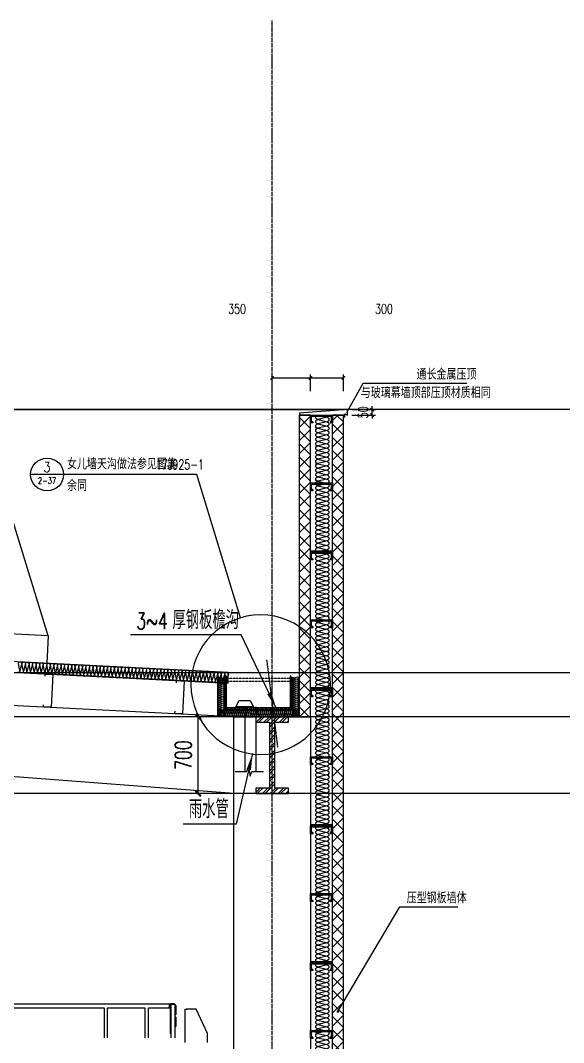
# Model space of a CAD drawing. Extents: x -1899985 to 1774885, y 556286 to 2175695.
# Drawn here: x -1057691 to -1052736, y 580187 to 589505 of the extents above; entities that cross this region are included whole.
import ezdxf
from ezdxf.enums import TextEntityAlignment as Align

# ---------------------------------------------------------------- set-up
doc = ezdxf.new("R2010")
doc.units = 0
doc.header["$LTSCALE"] = 10
doc.header["$MEASUREMENT"] = 0
for name, pattern in [('20剖面图$0$__DASH', [0.35, 0.25, -0.1]), ('20剖面图$0$DASH', [0.35, 0.25, -0.1]), ('20剖面图$0$DOTE', [2.42, 2, -0.2, 0.02, -0.2])]:
    doc.linetypes.add(name, pattern=pattern)
doc.layers.get('Defpoints').update_dxf_attribs({"color": 210})
for name, color, linetype in [('20剖面图$0$A-AXIS-DOTE', 14, '20剖面图$0$DOTE'), ('20剖面图$0$A-AXIS-DP', 126, 'Continuous'), ('20剖面图$0$A-AXIS-SYMB', 3, 'Continuous'), ('20剖面图$0$A-HATCH-2', 251, 'Continuous'), ('20剖面图$0$A-LIN-V', 9, 'Continuous'), ('20剖面图$0$AS-COLN', 6, 'Continuous'), ('20剖面图$0$AS-WALL', 40, 'Continuous'), ('20剖面图$0$COLUMN', 9, 'Continuous'), ('20剖面图$0$DIM_LEAD', 3, 'Continuous'), ('20剖面图$0$DIM_SYMB', 3, 'Continuous'), ('20剖面图$0$PUB_HATCH', 8, 'Continuous'), ('20剖面图$0$PUB_TEXT', 7, 'Continuous'), ('20剖面图$0$S-SB', 21, 'Continuous'), ('20剖面图$0$建-墙-填充', 8, 'Continuous'), ('20剖面图$0$建-尺寸', 3, 'Continuous'), ('20剖面图$0$建-柱-钢', 9, 'Continuous'), ('A-AXIS-DP', 126, 'Continuous'), ('A-LIN-V', 9, 'Continuous'), ('DIM_SYMB', 3, 'Continuous'), ('PUB_TEXT', 7, 'Continuous')]:
    doc.layers.add(name, color=color, linetype=linetype)
doc.styles.add('20剖面图$0$_TCH_DIM', font='SIMPLEX', dxfattribs={"bigfont": 'GBCBIG'})
doc.styles.add('20剖面图$0$_TCH_DIM_T3', font='SIMPLEX', dxfattribs={"width": 0.705882, "bigfont": 'GBCBIG'})
doc.styles.add('20剖面图$0$A-DIM_T3', font='SIMPLEX', dxfattribs={"width": 0.705882, "bigfont": 'GBCBIG'})
doc.styles.add('_TCH_DIM', font='SIMPLEX', dxfattribs={"bigfont": 'GBCBIG'})
doc.styles.add('_TCH_DIM_T3', font='SIMPLEX', dxfattribs={"width": 0.705882, "bigfont": 'GBCBIG'})
doc.dimstyles.new('20剖面图$0$_TCH_ARCH&&30', dxfattribs={"dimtxt": 89.25, "dimasz": 30, "dimexe": 30, "dimexo": 30, "dimgap": 37.875, "dimtad": 1, "dimdec": 0, "dimzin": 0, "dimdsep": 46, "dimtxsty": '20剖面图$0$_TCH_DIM_T3', "dimblk": '20剖面图$0$_ArchTick', "dimcen": 0.09, "dimclrt": 7, "dimazin": 2, "dimtfac": 1, "dimtdec": 0, "dimtix": 1, "dimtmove": 2, "dimatfit": 3, "dimfxl": 1, "dimtolj": 1, "dimtzin": 0, "dimarcsym": 0})
doc.dimstyles.new('20剖面图$0$A-DIM&&50', dxfattribs={"dimtxt": 148.75, "dimasz": 50, "dimexe": 50, "dimexo": 50, "dimgap": 63.125, "dimtad": 1, "dimdec": 0, "dimzin": 0, "dimdsep": 46, "dimtxsty": '20剖面图$0$A-DIM_T3', "dimblk": '20剖面图$0$_ArchTick', "dimcen": 0.09, "dimclrt": 7, "dimazin": 2, "dimtfac": 1, "dimtdec": 0, "dimtix": 1, "dimtmove": 2, "dimatfit": 3, "dimfxl": 1, "dimtolj": 1, "dimtzin": 0, "dimarcsym": 0})
doc.dimstyles.new('_TCH_ARCH&&30', dxfattribs={"dimtxt": 89.25, "dimasz": 30, "dimexe": 30, "dimexo": 30, "dimgap": 37.875, "dimtad": 1, "dimdec": 0, "dimzin": 0, "dimdsep": 46, "dimtxsty": '_TCH_DIM_T3', "dimblk": 'ARCHTICK', "dimcen": 0.09, "dimclrt": 7, "dimazin": 2, "dimtfac": 1, "dimtdec": 0, "dimtix": 1, "dimtmove": 2, "dimatfit": 3, "dimfxl": 1, "dimtolj": 1, "dimtzin": 0, "dimarcsym": 0})
pattern_1 = [(45, (60, 0), (-60.000061, 60.000061), []), (135, (60, 0), (-60.000061, -60.000061), [])]

# ---------------------------------------------------------------- blocks, each defined once
blk = doc.blocks.new('20剖面图$0$G$CBF9D2CED')
at = {"layer": '20剖面图$0$建-墙-填充'}
h = blk.add_hatch(dxfattribs=at)
h.set_pattern_fill('金属', color=256, scale=20, style=0)
h.set_pattern_definition([(45, (0, 0), (-35.3553, 35.3553), []), (45, (23.57, 0), (-35.3553, 35.3553), [])])
h.paths.add_polyline_path([(-150, 0), (-150, -50), (-25, -50), (-25, -650), (-150, -650), (-150, -700), (150, -700), (150, -650), (25, -650), (25, -50), (150, -50), (150, 0)])
at = {"layer": '20剖面图$0$建-柱-钢'}
for p, q in [((-150, 0), (-150, -50)), ((150, 0), (-150, 0)), ((150, -50), (150, 0)), ((-150, -50), (-25, -50)), ((-25, -50), (-25, -650)), ((25, -650), (25, -50)), ((25, -50), (150, -50)), ((-25, -650), (-150, -650)), ((-150, -650), (-150, -700)), ((150, -650), (25, -650)), ((150, -700), (150, -650)), ((-150, -700), (150, -700))]:
    blk.add_line(p, q, dxfattribs=at)
blk = doc.blocks.new('20剖面图$0$CURVEPATTERNLIB$SYSLIB$岩棉板')
at = {"color": 0}
for p, q in [((0, -17), (12, -67)), ((12, -67), (24, -17))]:
    blk.add_line(p, q, dxfattribs=at)
for centre, start, end in [((12, -17), 0, 180), ((0, -67), 270, 0), ((24, -67), 180, 270)]:
    blk.add_arc(centre, 12, start, end, dxfattribs=at)
blk = doc.blocks.new('20剖面图$0$_ArchTick')
at = {"color": 0, "linetype": 'ByBlock', "const_width": 0.4}
blk.add_lwpolyline([(-0.5, -0.5), (0.5, 0.5)], dxfattribs=at)
blk = doc.blocks.new('*D596')
at = {"layer": '20剖面图$0$建-尺寸', "color": 0, "lineweight": -2, "transparency": 16777216}
for p, q in [((16150, 700), (15776.2, 700)), ((15826.2, 0), (15826.2, 700)), ((16150, 0), (15776.2, 0))]:
    blk.add_line(p, q, dxfattribs=at)
at = {"layer": 'Defpoints', "color": 0, "transparency": 16777216}
for p in [(15826.2, 700), (16200, 700), (16200, 0)]:
    blk.add_point(p, dxfattribs=at)
at = {"layer": '20剖面图$0$建-尺寸', "color": 0, "lineweight": -2, "transparency": 16777216, "xscale": 50, "yscale": 50, "zscale": 50}
for p, rotation in [((15826.2, 700), 90), ((15826.2, 0), 270)]:
    blk.add_blockref('20剖面图$0$_ArchTick', p, dxfattribs=dict(at, rotation=rotation))
at = {"layer": '20剖面图$0$建-尺寸', "color": 7, "transparency": 16777216, "insert": (15688.7, 350), "char_height": 148.75, "attachment_point": 5, "rotation": 90, "style": '20剖面图$0$A-DIM_T3'}
blk.add_mtext('\\A1;700', dxfattribs=at)
blk = doc.blocks.new('20剖面图$0$11')
at = {"layer": '20剖面图$0$A-LIN-V', "color": 1}
for p, q in [((1607274.9, -75770.7), (1605612.1, -75770.7)), ((1605666.5, -75803.4), (1606672, -75803.4)), ((1606672, -75803.4), (1606672, -76077.3)), ((1606704.6, -76077.3), (1606704.6, -75803.4)), ((1606704.6, -75803.4), (1607044.8, -75803.4)), ((1607044.8, -75803.4), (1607044.8, -76077.3)), ((1607077.4, -76077.3), (1607077.4, -75803.4)), ((1607077.4, -75803.4), (1607277.4, -75803.4)), ((1607266.2, -75797.5), (1607266.2, -75795.3)), ((1607266.2, -75795.3), (1607271.7, -75795.3)), ((1607271.7, -75797.5), (1607266.2, -75797.5)), ((1607269.5, -75781.8), (1607269.5, -75777.9)), ((1607274.9, -75777.9), (1607269.5, -75777.9)), ((1607269.5, -75787.9), (1607269.5, -75781.8)), ((1607274.9, -75781.8), (1607269.5, -75781.8)), ((1607269.5, -75787.9), (1607269.5, -75788.8)), ((1607274.9, -75787.9), (1607269.5, -75787.9)), ((1607269.5, -75788.8), (1607274.9, -75788.8)), ((1607274.9, -75792), (1607274.9, -75770.3)), ((1607277.1, -75770.3), (1607277.1, -75792)), ((1607310.2, -75770.7), (1607277.1, -75770.7)), ((1607277.4, -75780.1), (1607277.1, -75780.1)), ((1607277.1, -75786.6), (1607277.4, -75786.6)), ((1607277.4, -76039.3), (1607277.4, -75774.1)), ((1607280.4, -75764.9), (1607307, -75764.9)), ((1607307, -75767), (1607280.4, -75767)), ((1607280.7, -75770.8), (1607306.8, -75770.8)), ((1607283.9, -75770.8), (1607316.5, -75770.8)), ((1607283.9, -76077.3), (1607283.9, -75770.8)), ((1607310.2, -75770.8), (1607310.2, -75770.3)), ((1607312.4, -75770.3), (1607312.4, -75770.8)), ((1607316.5, -75770.7), (1607312.4, -75770.7)), ((1607316.5, -75770.7), (1607316.5, -75770.8)), ((1607316.5, -75770.8), (1607316.5, -76077.3)), ((1607323.8, -75780.1), (1607316.5, -75780.1)), ((1607316.5, -75789.2), (1607330.7, -75789.2)), ((1607316.5, -75805), (1607330.7, -75805)), ((1607330.7, -75805), (1607316.5, -75805)), ((1607316.5, -75820.7), (1607330.7, -75820.7)), ((1607316.5, -75821.8), (1607330.7, -75821.8)), ((1607330.7, -75837.6), (1607316.5, -75837.6)), ((1607316.5, -75837.6), (1607330.7, -75837.6)), ((1607323.8, -75781), (1607323.8, -75780.1)), ((1607325.2, -75821.8), (1607325.2, -75820.7)), ((1607330.7, -75805), (1607330.7, -75789.2)), ((1607330.7, -75820.7), (1607330.7, -75805)), ((1607330.7, -75837.6), (1607330.7, -75821.8)), ((1607330.7, -75853.3), (1607330.7, -75837.6)), ((1607412.9, -75816.4), (1607430.2, -75816.4)), ((1607412.9, -76120.8), (1607412.9, -75816.4)), ((1607442.6, -75816.4), (1607425.2, -75816.4)), ((1607511.8, -75816.4), (1607430.2, -75816.4)), ((1607615, -76039.2), (1607511.8, -75816.4)), ((1607316.5, -75853.3), (1607330.7, -75853.3)), ((1607316.5, -75856.6), (1607329.6, -75856.6)), ((1607316.5, -75897.9), (1607330.7, -75897.9)), ((1607330.7, -75913.7), (1607316.5, -75913.7)), ((1607316.5, -75913.7), (1607330.7, -75913.7)), ((1607316.5, -75929.4), (1607330.7, -75929.4)), ((1607316.5, -75930.5), (1607330.7, -75930.5)), ((1607325.2, -75856.6), (1607325.2, -75853.3)), ((1607325.2, -75930.5), (1607325.2, -75929.4)), ((1607330.7, -75913.7), (1607330.7, -75897.9)), ((1607330.7, -75929.4), (1607330.7, -75913.7)), ((1607330.7, -75946.3), (1607330.7, -75930.5)), ((1607316.5, -75946.3), (1607330.7, -75946.3)), ((1607330.7, -75946.3), (1607316.5, -75946.3)), ((1607316.5, -75962), (1607330.7, -75962)), ((1607316.5, -75965.3), (1607329.6, -75965.3)), ((1607325.2, -75965.3), (1607325.2, -75962)), ((1607330.7, -75962), (1607330.7, -75946.3)), ((1607283.9, -76042.5), (1607280.7, -76042.5)), ((1607615, -76120.8), (1607615, -76039.2))]:
    blk.add_line(p, q, dxfattribs=at)
for centre, radius, start, end in [((1607271.7, -75792), 3.26, 270, 360), ((1607271.7, -75792), 5.43, 270, 360), ((1607280.4, -75770.3), 5.43, 90, 180), ((1607280.4, -75770.3), 3.26, 90, 180), ((1607280.7, -75774.1), 3.26, 90, 180), ((1607306.8, -75774.1), 3.26, 89.45035, 90), ((1607307, -75770.3), 5.43, 360, 90), ((1607307, -75770.3), 3.26, 360, 90), ((1607320.9, -75789.2), 8.7, 0, 119.99801), ((1607320.9, -75856.6), 8.7, 240.00195, 0), ((1607320.9, -75897.9), 8.7, 0, 119.99806), ((1607320.9, -75965.3), 8.7, 240.0019, 0), ((1607280.7, -76039.3), 3.26, 180, 270)]:
    blk.add_arc(centre, radius, start, end, dxfattribs=at)
blk = doc.blocks.new('20剖面图$0$23423wer')
at = {"layer": '20剖面图$0$S-SB', "xscale": 0.735970624901321, "yscale": 0.735970624901321, "zscale": 0.735970624901321}
blk.add_blockref('20剖面图$0$11', (-2850596.9, 597906.1), dxfattribs=at)
blk = doc.blocks.new('*D594')
at = {"layer": '20剖面图$0$建-尺寸', "color": 0, "lineweight": -2, "transparency": 16777216}
for p, q in [((-1777489.3, 580880.8), (-1777473.7, 581190.4)), ((-1777476.2, 581140.5), (-1772682.3, 580899.3)), ((-1772695.3, 580639.6), (-1772679.7, 580949.2))]:
    blk.add_line(p, q, dxfattribs=at)
at = {"layer": 'Defpoints', "color": 0, "transparency": 16777216}
for p in [(-1772682.3, 580899.3), (-1777491.8, 580830.9), (-1772697.8, 580589.7)]:
    blk.add_point(p, dxfattribs=at)
at = {"layer": '20剖面图$0$建-尺寸', "color": 0, "lineweight": -2, "transparency": 16777216, "xscale": 50, "yscale": 50, "zscale": 50}
for p, rotation in [((-1777476.2, 581140.5), 177.1195904165195), ((-1772682.3, 580899.3), 357.1195904165195)]:
    blk.add_blockref('20剖面图$0$_ArchTick', p, dxfattribs=dict(at, rotation=rotation))
at = {"layer": '20剖面图$0$建-尺寸', "color": 7, "transparency": 16777216, "insert": (-1775072.3, 581157.2), "char_height": 148.75, "attachment_point": 5, "rotation": 357.11959, "style": '20剖面图$0$A-DIM_T3'}
blk.add_mtext('\\A1;4800', dxfattribs=at)
blk = doc.blocks.new('20剖面图$0$G$C59B9C3A2')
at = {"layer": '20剖面图$0$A-LIN-V'}
blk.add_lwpolyline([(79.4, -16.8), (-333.7, -16.8)], dxfattribs=at)
at = {"layer": '20剖面图$0$AS-WALL'}
blk.add_lwpolyline([(-333.7, -38.1), (-333.7, -5.4), (-357.8, -16.8), (-357.8, 33.2), (79.4, 0), (79.4, -84.3)], dxfattribs=at)
blk = doc.blocks.new('20剖面图$0$CURVEPATTERNLIB$SYSLIB$防水材料1')
at = {"layer": '20剖面图$0$PUB_HATCH'}
h = blk.add_hatch(dxfattribs=at)
h.set_pattern_fill('ANSI31', color=256, scale=10, angle=90, style=0)
h.set_pattern_definition([(45, (-196995.837, -685381.036), (11.22532015, -11.22532015), [])])
h.paths.add_polyline_path([(35, 0), (0, 0), (0, -100), (35, -100), (35, -90), (30, -90), (30, -95), (5, -95), (5, -5), (30, -5), (30, -10), (35, -10)])
h = blk.add_hatch(dxfattribs=at)
h.set_pattern_fill('ANSI31', color=256, scale=10, angle=90, style=0)
h.set_pattern_definition([(45, (-196695.837, -685381.036), (11.22532015, -11.22532015), [])])
h.paths.add_polyline_path([(335, 0), (300, 0), (300, -100), (335, -100), (335, -90), (330, -90), (330, -95), (305, -95), (305, -5), (330, -5), (330, -10), (335, -10)])
at = {"layer": '20剖面图$0$A-LIN-V', "extrusion": (-3.26108e-18, 2.41725e-31, -1)}
blk.add_line((600, 0), (600, -100), dxfattribs=at)
at = {"layer": '20剖面图$0$A-LIN-V'}
for p, q in [((30, -10), (35, -10)), ((330, -10), (335, -10)), ((30, -90), (35, -90)), ((330, -90), (335, -90))]:
    blk.add_line(p, q, dxfattribs=at)
at = {"layer": '20剖面图$0$A-LIN-V', "extrusion": (-3.26108e-18, 2.41725e-31, -1)}
for points in [[(-35, -10), (-35, 0), (0, 0), (0, -100), (-35, -100), (-35, -90)], [(-335, -10), (-335, 0), (-300, 0), (-300, -100), (-335, -100), (-335, -90)], [(-30, -10), (-30, -5), (-5, -5), (-5, -95), (-30, -95), (-30, -90)], [(-330, -10), (-330, -5), (-305, -5), (-305, -95), (-330, -95), (-330, -90)]]:
    blk.add_lwpolyline(points, dxfattribs=at)
at = {"layer": '20剖面图$0$A-LIN-V', "xscale": 0.8142221102150538, "yscale": 0.8108108108108109, "zscale": 0.8142221102150538}
for p in [(0, -20.1), (19.5, -20.1), (39.1, -20.1), (58.6, -20.1), (78.2, -20.1), (97.7, -20.1), (117.2, -20.1), (136.8, -20.1), (156.3, -20.1), (175.9, -20.1), (195.4, -20.1), (215, -20.1), (234.5, -20.1), (254, -20.1), (273.6, -20.1), (293.1, -20.1), (312.7, -20.1), (332.2, -20.1), (351.7, -20.1), (371.3, -20.1), (390.8, -20.1), (410.4, -20.1), (429.9, -20.1), (449.5, -20.1), (469, -20.1), (488.5, -20.1), (508.1, -20.1), (527.6, -20.1), (547.2, -20.1), (566.7, -20.1), (586.2, -20.1)]:
    blk.add_blockref('20剖面图$0$CURVEPATTERNLIB$SYSLIB$岩棉板', p, dxfattribs=at)
blk = doc.blocks.new('20剖面图$0$w42342343')
at = {"layer": '20剖面图$0$PUB_HATCH'}
h = blk.add_hatch(dxfattribs=at)
h.set_pattern_fill('多孔材料', color=256, scale=30, style=0)
h.set_pattern_definition(pattern_1)
h.paths.add_polyline_path([(-1138445, 573427.5), (-1138445, 585907.5), (-1138545, 585907.5), (-1138545, 573427.5)])
h = blk.add_hatch(dxfattribs=at)
h.set_pattern_fill('多孔材料', color=256, scale=30, style=0)
h.set_pattern_definition(pattern_1)
h.paths.add_polyline_path([(-1138145, 583157.5), (-1138145, 585907.5), (-1138245, 585907.5), (-1138245, 583157.5)])
at = {"layer": '20剖面图$0$AS-WALL'}
for p, q in [((-1138545, 573427.5), (-1138545, 585907.5)), ((-1138545, 585907.5), (-1138445, 585907.5)), ((-1138445, 573427.5), (-1138445, 585907.5)), ((-1138245, 583157.5), (-1138245, 585907.5)), ((-1138245, 585907.5), (-1138145, 585907.5)), ((-1138145, 583157.5), (-1138145, 585907.5)), ((-1138245, 583157.5), (-1138145, 583157.5))]:
    blk.add_line(p, q, dxfattribs=at)
at = {"layer": '20剖面图$0$COLUMN'}
blk.add_lwpolyline([(-1138245, 582457.5), (-1138245, 568257.5)], dxfattribs=at)
at = {"layer": '20剖面图$0$A-HATCH-2', "xscale": 2.060149600194392, "yscale": 1.999999999990687, "zscale": 1.999999999990687, "rotation": 269.9999999985291}
for p in [(-1138245, 585907.5), (-1138245, 584659.5), (-1138245, 583411.5), (-1138245, 582163.5), (-1138245, 580915.5)]:
    blk.add_blockref('20剖面图$0$CURVEPATTERNLIB$SYSLIB$防水材料1', p, dxfattribs=at)
at = {"layer": '20剖面图$0$A-LIN-V'}
blk.add_blockref('20剖面图$0$G$C59B9C3A2', (-1138225, 585924.3), dxfattribs=at)
blk = doc.blocks.new('20剖面图$0$$LinePat$岩棉板')
at = {"color": 0}
for p, q in [((0, -17), (12, -67)), ((12, -67), (24, -17))]:
    blk.add_line(p, q, dxfattribs=at)
for points in [[(24, -1.5), (0, -1.5)], [(24, -84), (0, -84)]]:
    blk.add_lwpolyline(points)
for centre, start, end in [((12, -17), 0, 180), ((0, -67), 270, 0), ((24, -67), 180, 270)]:
    blk.add_arc(centre, 12, start, end, dxfattribs=at)
blk = doc.blocks.new('20剖面图$0$N53456')
at = {"layer": '20剖面图$0$A-LIN-V'}
h = blk.add_hatch(dxfattribs=at)
h.set_pattern_fill('金属', color=256, scale=10)
h.set_pattern_definition([(45, (350, 0), (-17.67766953, 17.67766953), []), (45, (361.785, 0), (-17.67766953, 17.67766953), [])])
h.paths.add_polyline_path([(1161308.6, -3405469.3), (1161298.6, -3405469.3), (1161298.6, -3405769.3), (1161898.6, -3405769.3), (1161898.6, -3405469.3), (1161888.6, -3405469.3), (1161888.6, -3405759.3), (1161308.6, -3405759.3)])
at = {"layer": '20剖面图$0$A-AXIS-DOTE', "linetype": '20剖面图$0$__DASH', "ltscale": 2}
blk.add_line((1161673.6, -3405320), (1161773.6, -3406120), dxfattribs=at)
at = {"layer": '20剖面图$0$A-LIN-V'}
for points in [[(1161308.6, -3405469.3), (1161298.6, -3405469.3), (1161298.6, -3405769.3), (1161898.6, -3405769.3), (1161898.6, -3405469.3), (1161888.6, -3405469.3), (1161888.6, -3405469.3), (1161888.6, -3405469.3), (1161888.6, -3405759.3), (1161308.6, -3405759.3), (1161308.6, -3405469.3)], [(1161393.6, -3405749.3), (1161423.6, -3405690), (1161523.6, -3405690), (1161553.6, -3405749.3), (1161393.6, -3405749.3)], [(1161473.6, -3405749.3), (1161473.6, -3406338)], [(1161573.6, -3405749.3), (1161573.6, -3406338)]]:
    blk.add_lwpolyline(points, dxfattribs=at)
at = {"layer": '20剖面图$0$A-LIN-V', "linetype": '20剖面图$0$DASH', "ltscale": 0.3}
for points in [[(1161888.6, -3405489.3), (1161308.6, -3405489.3)], [(1161888.6, -3405519.3), (1161308.6, -3405519.3)]]:
    blk.add_lwpolyline(points, dxfattribs=at)
at = {"layer": '20剖面图$0$DIM_LEAD'}
for p, q in [((1161440.3, -3405093.4), (1160431.8, -3405093.4)), ((1161761.8, -3405760), (1161440.3, -3405093.4)), ((1161544.9, -3406175.2), (1161397, -3406817)), ((1161397, -3406817), (1160911.6, -3406817))]:
    blk.add_line(p, q, dxfattribs=at)
for points in [[(1161761.8, -3405760, 0, 40, 0), (1161696.6, -3405624.9, 0, 0, 0)], [(1161544.9, -3406175.2, 0, 40, 0), (1161511.2, -3406321.3, 0, 0, 0)]]:
    blk.add_lwpolyline(points, format="xyseb", dxfattribs=at)
at = {"layer": '20剖面图$0$DIM_SYMB'}
blk.add_lwpolyline([(1161386.4, -3406338), (1161493.9, -3406338), (1161509.2, -3406296), (1161524, -3406380), (1161538.9, -3406338), (1161646.4, -3406338)], dxfattribs=at)
at = {"layer": '20剖面图$0$A-LIN-V', "yscale": 0.7272727272727273, "zscale": 0.7272727272727273}
for p, xscale, rotation in [((1161228.6, -3405479.3), -0.7499999999999999, 90), ((1161228.6, -3405497.3), -0.7499999999999999, 90), ((1161228.6, -3405515.3), -0.7499999999999999, 90), ((1161228.6, -3405533.3), -0.7499999999999999, 90), ((1161968.6, -3405479.3), 0.7499999999999999, 270), ((1161968.6, -3405497.3), 0.7499999999999999, 270), ((1161968.6, -3405515.3), 0.7499999999999999, 270), ((1161968.6, -3405533.3), 0.7499999999999999, 270), ((1161228.6, -3405551.3), -0.7499999999999999, 90), ((1161228.6, -3405569.3), -0.7499999999999999, 90), ((1161228.6, -3405587.3), -0.7499999999999999, 90), ((1161228.6, -3405605.3), -0.7499999999999999, 90), ((1161228.6, -3405623.3), -0.7499999999999999, 90), ((1161968.6, -3405551.3), 0.7499999999999999, 270), ((1161968.6, -3405569.3), 0.7499999999999999, 270), ((1161968.6, -3405587.3), 0.7499999999999999, 270), ((1161968.6, -3405605.3), 0.7499999999999999, 270), ((1161968.6, -3405623.3), 0.7499999999999999, 270), ((1161228.6, -3405641.3), -0.7499999999999999, 90), ((1161228.6, -3405659.3), -0.7499999999999999, 90), ((1161228.6, -3405677.3), -0.7499999999999999, 90), ((1161228.6, -3405695.3), -0.7499999999999999, 90), ((1161228.6, -3405713.3), -0.7499999999999999, 90), ((1161968.6, -3405641.3), 0.7499999999999999, 270), ((1161968.6, -3405659.3), 0.7499999999999999, 270), ((1161968.6, -3405677.3), 0.7499999999999999, 270), ((1161968.6, -3405695.3), 0.7499999999999999, 270), ((1161968.6, -3405713.3), 0.7499999999999999, 270), ((1161228.6, -3405839.3), -0.7682291666666666, 180), ((1161228.6, -3405731.3), -0.7499999999999999, 90), ((1161228.6, -3405749.3), -0.7499999999999999, 90), ((1161228.6, -3405767.3), -0.7499999999999999, 90), ((1161228.6, -3405785.3), -0.7499999999999999, 90), ((1161228.6, -3405803.3), -0.7499999999999999, 90), ((1161228.6, -3405821.3), -0.7499999999999999, 90), ((1161247, -3405839.3), -0.7682291666666666, 180), ((1161265.4, -3405839.3), -0.7682291666666666, 180), ((1161283.9, -3405839.3), -0.7682291666666666, 180), ((1161302.3, -3405839.3), -0.7682291666666666, 180), ((1161320.8, -3405839.3), -0.7682291666666666, 180), ((1161339.2, -3405839.3), -0.7682291666666666, 180), ((1161357.6, -3405839.3), -0.7682291666666666, 180), ((1161376.1, -3405839.3), -0.7682291666666666, 180), ((1161394.5, -3405839.3), -0.7682291666666666, 180), ((1161412.9, -3405839.3), -0.7682291666666666, 180), ((1161431.4, -3405839.3), -0.7682291666666666, 180), ((1161449.8, -3405839.3), -0.7682291666666666, 180), ((1161468.3, -3405839.3), -0.7682291666666666, 180), ((1161486.7, -3405839.3), -0.7682291666666666, 180), ((1161505.1, -3405839.3), -0.7682291666666666, 180), ((1161541.4, -3405839.3), 0.7416666666666667, 180), ((1161559.2, -3405839.3), 0.7416666666666667, 180), ((1161577, -3405839.3), 0.7416666666666667, 180), ((1161594.8, -3405839.3), 0.7416666666666667, 180), ((1161612.6, -3405839.3), 0.7416666666666667, 180), ((1161630.4, -3405839.3), 0.7416666666666667, 180), ((1161648.2, -3405839.3), 0.7416666666666667, 180), ((1161666, -3405839.3), 0.7416666666666667, 180), ((1161683.8, -3405839.3), 0.7416666666666667, 180), ((1161701.6, -3405839.3), 0.7416666666666667, 180), ((1161719.4, -3405839.3), 0.7416666666666667, 180), ((1161737.2, -3405839.3), 0.7416666666666667, 180), ((1161755, -3405839.3), 0.7416666666666667, 180), ((1161772.8, -3405839.3), 0.7416666666666667, 180), ((1161790.6, -3405839.3), 0.7416666666666667, 180), ((1161808.4, -3405839.3), 0.7416666666666667, 180), ((1161826.2, -3405839.3), 0.7416666666666667, 180), ((1161844, -3405839.3), 0.7416666666666667, 180), ((1161861.8, -3405839.3), 0.7416666666666667, 180), ((1161879.6, -3405839.3), 0.7416666666666667, 180), ((1161897.4, -3405839.3), 0.7416666666666667, 180), ((1161915.2, -3405839.3), 0.7416666666666667, 180), ((1161968.6, -3405731.3), 0.7499999999999999, 270), ((1161968.6, -3405749.3), 0.7499999999999999, 270), ((1161968.6, -3405767.3), 0.7499999999999999, 270), ((1161968.6, -3405785.3), 0.7499999999999999, 270), ((1161968.6, -3405803.3), 0.7499999999999999, 270), ((1161968.6, -3405821.3), 0.7499999999999999, 270), ((1161933, -3405839.3), 0.7416666666666667, 180), ((1161950.8, -3405839.3), 0.7416666666666667, 180), ((1161968.6, -3405839.3), 0.7416666666666667, 180)]:
    blk.add_blockref('20剖面图$0$$LinePat$岩棉板', p, dxfattribs=dict(at, xscale=xscale, rotation=rotation))
at = {"layer": '20剖面图$0$PUB_TEXT', "style": '20剖面图$0$_TCH_DIM', "width": 0.705882}
blk.add_text('3~4', height=148.75, dxfattribs=at).set_placement((1160484.3, -3405040.9))
at = {"layer": '20剖面图$0$PUB_TEXT', "style": '20剖面图$0$_TCH_DIM'}
for s, p in [('厚钢板檐沟', (1160814.3, -3405040.9)), ('雨水管', (1160964.1, -3406764.5))]:
    blk.add_text(s, height=168.79, dxfattribs=at).set_placement(p)
blk = doc.blocks.new('*D201')
at = {"layer": '20剖面图$0$A-AXIS-DP', "color": 0, "lineweight": -2, "transparency": 16777216}
for p, q in [((-1055045, 586125), (-1055045, 586276.5)), ((-1054745, 586125), (-1054745, 586276.5)), ((-1055045, 586246.5), (-1054745, 586246.5))]:
    blk.add_line(p, q, dxfattribs=at)
at = {"layer": 'Defpoints', "color": 0, "transparency": 16777216}
for p in [(-1054745, 586246.5), (-1055045, 586095), (-1054745, 586095)]:
    blk.add_point(p, dxfattribs=at)
at = {"layer": '20剖面图$0$A-AXIS-DP', "color": 0, "lineweight": -2, "transparency": 16777216, "xscale": 30, "yscale": 30, "zscale": 30, "rotation": 180}
blk.add_blockref('20剖面图$0$_ArchTick', (-1055045, 586246.5), dxfattribs=at)
at = {"layer": '20剖面图$0$A-AXIS-DP', "color": 0, "lineweight": -2, "transparency": 16777216, "xscale": 30, "yscale": 30, "zscale": 30}
blk.add_blockref('20剖面图$0$_ArchTick', (-1054745, 586246.5), dxfattribs=at)
at = {"layer": '20剖面图$0$A-AXIS-DP', "color": 7, "transparency": 16777216, "insert": (-1054375, 586875), "char_height": 89.25, "attachment_point": 5, "style": '20剖面图$0$_TCH_DIM_T3'}
blk.add_mtext('\\A1;300', dxfattribs=at)
blk = doc.blocks.new('*D202')
at = {"layer": '20剖面图$0$A-AXIS-DP', "color": 0, "lineweight": -2, "transparency": 16777216}
for p, q in [((-1055395, 586125), (-1055395, 586276.5)), ((-1055045, 586125), (-1055045, 586276.5)), ((-1055395, 586246.5), (-1055045, 586246.5))]:
    blk.add_line(p, q, dxfattribs=at)
at = {"layer": 'Defpoints', "color": 0, "transparency": 16777216}
for p in [(-1055045, 586246.5), (-1055395, 586095), (-1055045, 586095)]:
    blk.add_point(p, dxfattribs=at)
at = {"layer": '20剖面图$0$A-AXIS-DP', "color": 0, "lineweight": -2, "transparency": 16777216, "xscale": 30, "yscale": 30, "zscale": 30, "rotation": 180}
blk.add_blockref('20剖面图$0$_ArchTick', (-1055395, 586246.5), dxfattribs=at)
at = {"layer": '20剖面图$0$A-AXIS-DP', "color": 0, "lineweight": -2, "transparency": 16777216, "xscale": 30, "yscale": 30, "zscale": 30}
blk.add_blockref('20剖面图$0$_ArchTick', (-1055045, 586246.5), dxfattribs=at)
at = {"layer": '20剖面图$0$A-AXIS-DP', "color": 7, "transparency": 16777216, "insert": (-1055715, 586875), "char_height": 89.25, "attachment_point": 5, "style": '20剖面图$0$_TCH_DIM_T3'}
blk.add_mtext('\\A1;350', dxfattribs=at)
blk = doc.blocks.new('_ArchTick')
at = {"color": 0, "linetype": 'ByBlock', "const_width": 0.4}
blk.add_lwpolyline([(-0.5, -0.5), (0.5, 0.5)], dxfattribs=at)
blk = doc.blocks.new('*D109')
at = {"layer": 'A-AXIS-DP', "color": 0, "lineweight": -2, "transparency": 16777216}
for p, q in [((-1054667.2, 585957.5), (-1054452.4, 585957.5)), ((-1054667.2, 585907.5), (-1054452.4, 585907.5)), ((-1054482.4, 585957.5), (-1054482.4, 585987.5)), ((-1054482.4, 585907.5), (-1054482.4, 585957.5)), ((-1054482.4, 585907.5), (-1054482.4, 585877.5))]:
    blk.add_line(p, q, dxfattribs=at)
at = {"layer": 'Defpoints', "color": 0, "transparency": 16777216}
for p in [(-1054697.2, 585957.5), (-1054697.2, 585907.5), (-1054482.4, 585957.5)]:
    blk.add_point(p, dxfattribs=at)
at = {"layer": 'A-AXIS-DP', "color": 0, "lineweight": -2, "transparency": 16777216, "xscale": 30, "yscale": 30, "zscale": 30}
for p, rotation in [((-1054482.4, 585957.5), 270), ((-1054482.4, 585907.5), 90)]:
    blk.add_blockref('_ArchTick', p, dxfattribs=dict(at, rotation=rotation))
at = {"layer": 'A-AXIS-DP', "color": 7, "transparency": 16777216, "insert": (-1054564.9, 585932.5), "char_height": 89.25, "attachment_point": 5, "rotation": 90, "style": '_TCH_DIM_T3'}
blk.add_mtext('\\A1;50', dxfattribs=at)
blk = doc.blocks.new('20剖面图$0$55555')
at = {"layer": '20剖面图$0$A-LIN-V', "color": 4}
for p, q in [((16150, 700), (8250, 1100)), ((16150, 0), (8250, 600))]:
    blk.add_line(p, q, dxfattribs=at)
at = {"layer": '20剖面图$0$A-LIN-V'}
for points in [[(14428.8, 1069.5), (14429.8, 1089.4), (14499.7, 1085.9), (14484.7, 786.3), (14414.8, 789.8), (14415.8, 809.8)], [(15627.3, 1009.2), (15628.3, 1029.1), (15698.2, 1025.6), (15683.2, 726), (15613.2, 729.5), (15614.3, 749.5)]]:
    blk.add_lwpolyline(points, dxfattribs=at)
at = {"layer": '20剖面图$0$AS-COLN'}
for p, q in [((8250, 1500.5), (16098.9, 1105.6)), ((8250, 1400.4), (16099.9, 1005.4)), ((16099.9, 1005.4), (16098.9, 1105.6))]:
    blk.add_line(p, q, dxfattribs=at)
at = {"layer": '20剖面图$0$COLUMN'}
blk.add_lwpolyline([(16850, 700), (16850, -14200), (16150, -14200), (16150, 700)], close=True, dxfattribs=at)
at = {"layer": '20剖面图$0$A-HATCH-2', "xscale": -1.354458951392196, "yscale": 1.351351351351351, "zscale": 1.351351351351351, "rotation": 357.1196224471509}
for p in [(14218.8, 1207.2), (14251.3, 1205.6), (14283.7, 1203.9), (14316.2, 1202.3), (14348.7, 1200.7), (14381.1, 1199), (14413.6, 1197.4), (14446.1, 1195.8), (14478.5, 1194.1), (14511, 1192.5), (14543.5, 1190.9), (14575.9, 1189.2), (14608.4, 1187.6), (14640.9, 1186), (14673.3, 1184.3), (14705.8, 1182.7), (14738.3, 1181.1), (14770.7, 1179.4), (14803.2, 1177.8), (14835.7, 1176.2), (14868.1, 1174.5), (14900.6, 1172.9), (14933.1, 1171.3), (14965.5, 1169.6), (14998, 1168), (15030.5, 1166.4), (15062.9, 1164.7), (15095.4, 1163.1), (15127.9, 1161.5), (15160.3, 1159.8), (15192.8, 1158.2), (15225.3, 1156.6), (15257.7, 1154.9), (15290.2, 1153.3), (15322.7, 1151.7), (15355.1, 1150), (15387.6, 1148.4), (15420.1, 1146.8), (15452.5, 1145.1), (15485, 1143.5), (15517.5, 1141.9), (15549.9, 1140.2), (15582.4, 1138.6), (15614.9, 1137), (15647.3, 1135.3), (15679.8, 1133.7), (15712.3, 1132.1), (15744.7, 1130.4), (15777.2, 1128.8), (15809.6, 1127.2), (15842.1, 1125.5), (15874.6, 1123.9), (15907, 1122.3), (15939.5, 1120.6), (15972, 1119), (16004.4, 1117.4), (16036.9, 1115.7), (16069.4, 1114.1), (16101.8, 1112.5)]:
    blk.add_blockref('20剖面图$0$CURVEPATTERNLIB$SYSLIB$岩棉板', p, dxfattribs=at)
at = {"layer": '20剖面图$0$A-LIN-V'}
blk.add_blockref('20剖面图$0$G$CBF9D2CED', (16500, 700), dxfattribs=at)
at = {"layer": '20剖面图$0$建-尺寸'}
dim = blk.add_aligned_dim(p1=(16200, 0), p2=(16200, 700), distance=373.8, dimstyle='20剖面图$0$A-DIM&&50', dxfattribs=at)
dim.commit()
dim.dimension.update_dxf_attribs({"geometry": '*D596', "text_midpoint": (15688.7, 350)})
blk = doc.blocks.new('20剖面图$0$1231534634654')
at = {"layer": '20剖面图$0$A-LIN-V'}
blk.add_line((-1777491.8, 580830.9), (-1777504.3, 580581.2), dxfattribs=at)
for points in [[(-1777491.8, 580830.9), (-1777025.2, 581936.5)], [(-1775094.8, 580710.3), (-1775448, 581857.1)], [(-1775094.8, 580710.3), (-1774628.2, 581815.9)], [(-1772697.8, 580589.7), (-1773051.1, 581736.5)], [(-1777491.8, 580830.9), (-1772697.8, 580589.7)], [(-1772710.4, 580340), (-1772697.8, 580589.7)]]:
    blk.add_lwpolyline(points, dxfattribs=at)
at = {"layer": '20剖面图$0$A-LIN-V', "linetype": '20剖面图$0$DASH'}
for centre, start, end in [((-1777491.8, 580830.9), 357.11957, 67.11959), ((-1775094.8, 580710.3), 107.11959, 177.11961), ((-1775094.8, 580710.3), 357.11957, 67.11959), ((-1772697.8, 580589.7), 107.11959, 177.11961)]:
    blk.add_arc(centre, 1200, start, end, dxfattribs=at)
at = {"layer": '20剖面图$0$建-尺寸'}
dim = blk.add_aligned_dim(p1=(-1777491.8, 580830.9), p2=(-1772697.8, 580589.7), distance=310, dimstyle='20剖面图$0$A-DIM&&50', dxfattribs=at)
dim.commit()
dim.dimension.update_dxf_attribs({"geometry": '*D594', "text_midpoint": (-1775072.3, 581157.2)})
blk = doc.blocks.new('20剖面图$0$42432')
at = {"layer": '20剖面图$0$A-LIN-V', "xscale": -1, "rotation": 354.2392448943365}
blk.add_blockref('20剖面图$0$1231534634654', (-3515469.6, 181213.9), dxfattribs=at)
blk = doc.blocks.new('20剖面图')
at = {"layer": '20剖面图$0$A-AXIS-DOTE', "ltscale": 2}
blk.add_line((-1055395, 562443.9), (-1055395, 589505.1), dxfattribs=at)
at = {"layer": '20剖面图$0$A-AXIS-DOTE', "linetype": '20剖面图$0$__DASH', "ltscale": 2}
for p, q in [((-1044824.9, 585957.5), (-1146664.3, 585957.5)), ((-1044824.9, 583557.5), (-1146664.3, 583557.5)), ((-1044824.9, 583157.5), (-1146664.3, 583157.5)), ((-1044824.9, 582457.5), (-1146664.3, 582457.5))]:
    blk.add_line(p, q, dxfattribs=at)
at = {"layer": '20剖面图$0$A-AXIS-SYMB'}
for p, q in [((-1057298, 585365.8), (-1057598, 585365.8)), ((-1056081.4, 585365.8), (-1057298, 585365.8)), ((-1055684.3, 584058.7), (-1056081.4, 585365.8)), ((-1054795.6, 580470.6), (-1054231.3, 581425.3)), ((-1054231.3, 581425.3), (-1053701.4, 581425.3))]:
    blk.add_line(p, q, dxfattribs=at)
blk.add_lwpolyline([(-1054863.5, 583450.2, 1), (-1056135.4, 583450.2, 1)], format="xyb", close=True, dxfattribs=at)
at = {"layer": '20剖面图$0$A-AXIS-SYMB', "const_width": 12}
blk.add_lwpolyline([(-1054798.6, 580465.4, 1), (-1054792.5, 580475.8, 1)], format="xyb", close=True, dxfattribs=at)
at = {"layer": '20剖面图$0$A-AXIS-SYMB'}
blk.add_circle((-1057448, 585365.8), 150, dxfattribs=at)
at = {"layer": '20剖面图$0$A-LIN-V'}
blk.add_line((-1138532.2, 585957.5), (-1054736.2, 585957.5), dxfattribs=at)
at = {"xscale": 1.35874988235309, "yscale": 1.35874988235309, "zscale": 1.35874988235309}
blk.add_blockref('20剖面图$0$23423wer', (1209648.1, -156096.8), dxfattribs=at)
at = {"layer": '20剖面图$0$A-LIN-V'}
for name, p in [('20剖面图$0$55555', (-1071895, 582457.5)), ('20剖面图$0$42432', (631215.4, 3200)), ('20剖面图$0$N53456', (-2217118.6, 3988996.7))]:
    blk.add_blockref(name, p, dxfattribs=at)
at = {"layer": '20剖面图$0$AS-COLN', "xscale": -1}
blk.add_blockref('20剖面图$0$w42342343', (-2193290, 0), dxfattribs=at)
at = {"layer": '20剖面图$0$PUB_TEXT', "style": '20剖面图$0$_TCH_DIM'}
for s, height, width, p, p2 in [('3', 90.6, 1.34975, (-1057481.1, 585388.1), (-1057414.8, 585388.1)), ('2-37', 57.37, 1.082031, (-1057531.9, 585281.6), (-1057364, 585281.6))]:
    blk.add_text(s, height=height, dxfattribs=dict(at, width=width)).set_placement(p, p2, align=Align.FIT)
for s, height, p in [('女儿墙天沟做法参见图集', 101.277, (-1057266.5, 585412)), ('余同', 101.28, (-1057266.5, 585214.9)), ('压型钢板墙体', 101.28, (-1054167.4, 581456.8))]:
    blk.add_text(s, height=height, dxfattribs=at).set_placement(p)
at = {"layer": '20剖面图$0$PUB_TEXT', "style": '20剖面图$0$_TCH_DIM', "width": 0.705882}
blk.add_text('17J925-1', height=89.25, dxfattribs=at).set_placement((-1056455.5, 585412))
at = {"layer": '20剖面图$0$A-AXIS-DP'}
for base, p1, p2, picture, middle in [((-1055045, 586246.5), (-1055395, 586095), (-1055045, 586095), '*D202', (-1055715, 586875)), ((-1054745, 586246.5), (-1055045, 586095), (-1054745, 586095), '*D201', (-1054375, 586875))]:
    dim = blk.add_linear_dim(base=base, p1=p1, p2=p2, angle=0, dimstyle='20剖面图$0$_TCH_ARCH&&30', dxfattribs=at)
    dim.commit()
    dim.dimension.update_dxf_attribs({"geometry": picture, "text_midpoint": middle, "dimtype": 161})

msp = doc.modelspace()

# ---------------------------------------------------------------- block references
at = {"layer": 'A-LIN-V'}
msp.add_blockref('20剖面图', (0, 0), dxfattribs=at)

# ---------------------------------------------------------------- next in the draw order: linework, layer by layer
at = {"layer": 'DIM_SYMB'}
for p, q in [((-1054713.4, 585932.5), (-1054564.4, 586198.1)), ((-1054564.4, 586198.1), (-1053618.8, 586198.1))]:
    msp.add_line(p, q, dxfattribs=at)

# ---------------------------------------------------------------- next in the draw order: texts
at = {"layer": 'PUB_TEXT', "style": '_TCH_DIM'}
for s, height, p in [('通长金属压顶', 101.28, (-1054078.2, 586229.6)), ('与玻璃幕墙顶部压顶材质相同', 101.277, (-1054586.4, 586061.6))]:
    msp.add_text(s, height=height, dxfattribs=at).set_placement(p)

# ---------------------------------------------------------------- next in the draw order: dimensions: what is measured, and where the dimension line sits
at = {"layer": 'A-AXIS-DP'}
dim = msp.add_aligned_dim(p1=(-1054697.2, 585907.5), p2=(-1054697.2, 585957.5), distance=-214.8, dimstyle='_TCH_ARCH&&30', dxfattribs=at)
dim.commit()
dim.dimension.update_dxf_attribs({"geometry": '*D109', "text_midpoint": (-1054564.9, 585932.5)})

doc.saveas('drawing.dxf')
